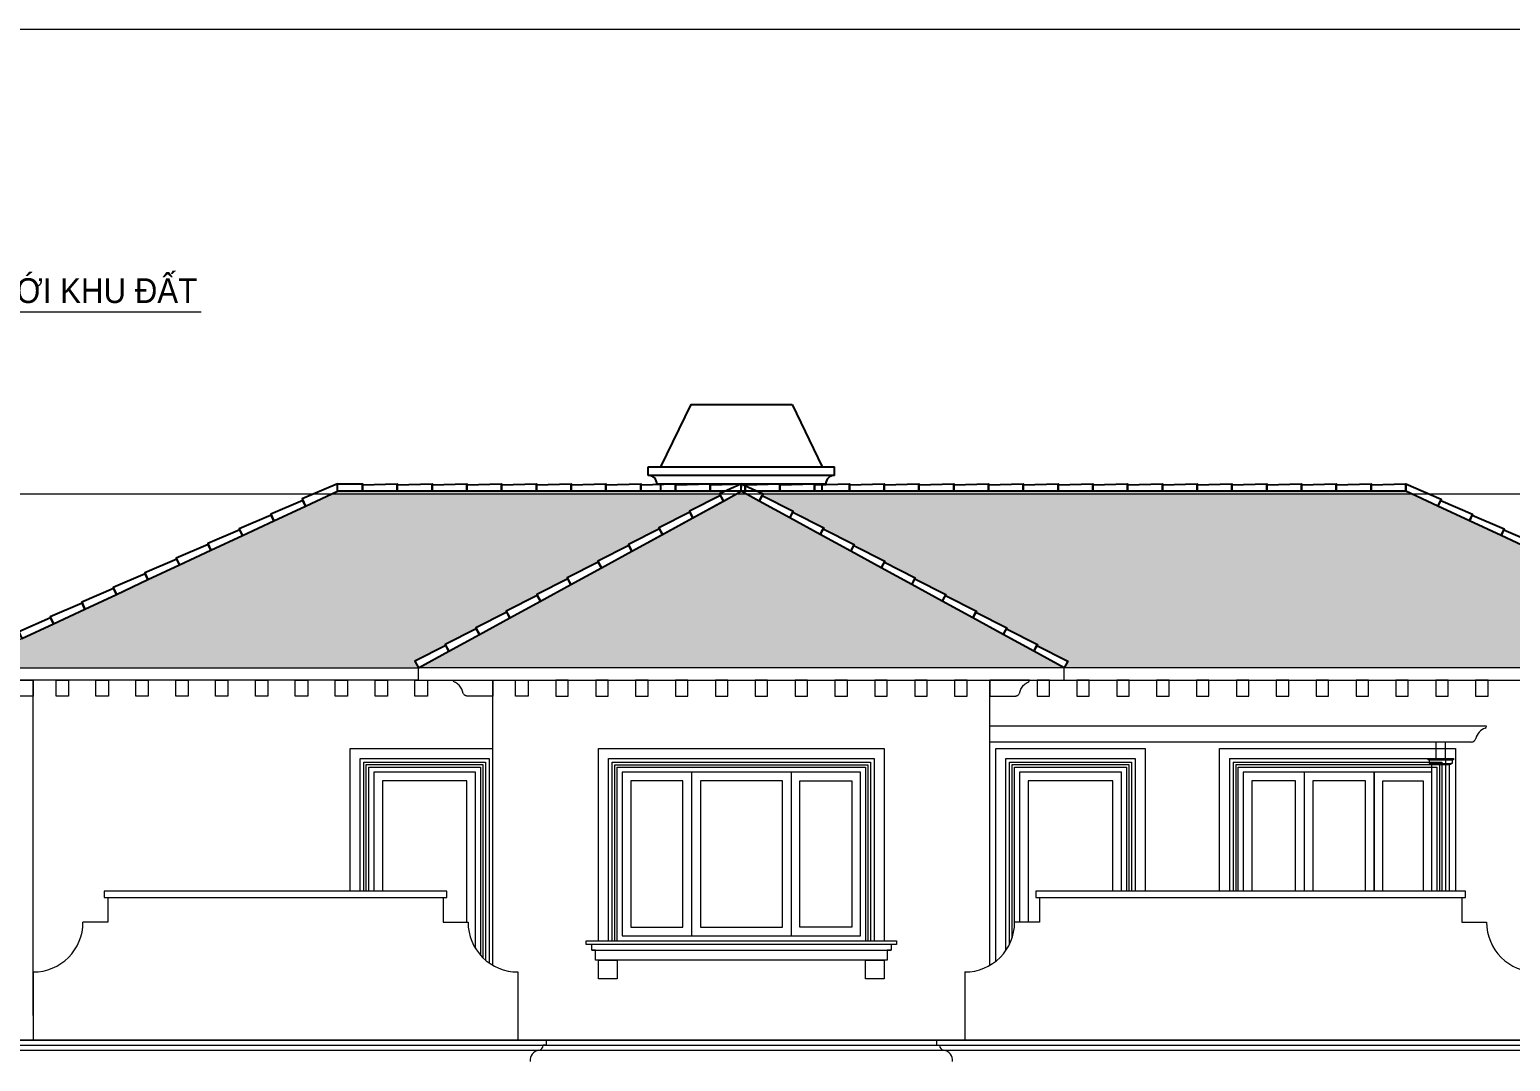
# Model space of a CAD drawing. Header units: millimetres. Extents: x 33748 to 451939, y -263262 to 62681.
# Drawn here: x 283025 to 294947, y -238633 to -230322 of the extents above; entities that cross this region are included whole.
import ezdxf

# ---------------------------------------------------------------- set-up
doc = ezdxf.new("R2010")
doc.units = ezdxf.units.MM
doc.linetypes.add('CENTER', pattern=[50.8, 31.75, -6.35, 6.35, -6.35])
doc.layers.get('Defpoints').update_dxf_attribs({"color": 202, "lineweight": 13})
for name, color, linetype, lineweight in [('-CENTER', 143, 'CENTER', 13), ('-DOOR', 137, 'Continuous', 9), ('-FURNITURE', 46, 'Continuous', 9), ('-HATCH', 8, 'Continuous', 5), ('-LINE1', 7, 'Continuous', 18), ('-TEXT', 7, 'Continuous', 15), ('A72', 9, 'Continuous', 5)]:
    doc.layers.add(name, color=color, linetype=linetype, lineweight=lineweight)
for name, color, linetype in [('-HATCH CONCRETE', 54, 'Continuous'), ('1-NETMANH', 8, 'Continuous'), ('13. NET HATCH', 252, 'Continuous')]:
    doc.layers.add(name, color=color, linetype=linetype)
doc.styles.add('X-5M-DH-TUM1$0$AVANTH', font='arial.ttf', dxfattribs={"width": 0.9})
doc.styles.add('X-ALL-SECTION$0$ROMANS', font='arial.ttf')
doc.dimstyles.new('X-ALL-SECTION$0$ARROWS', dxfattribs={"dimscale": 100, "dimtxt": 2, "dimasz": 1, "dimexe": 2, "dimexo": 5, "dimgap": 1, "dimtad": 1, "dimdec": 0, "dimzin": 0, "dimdsep": 46, "dimtxsty": 'X-ALL-SECTION$0$ROMANS', "dimblk": 'X-ALL-SECTION$0$ARROWS', "dimcen": 0, "dimclrd": 256, "dimclre": 256, "dimclrt": 256, "dimazin": 0, "dimtfac": 0.5, "dimtdec": 0, "dimtofl": 0, "dimtmove": 2, "dimatfit": 3, "dimldrblk": 'X-ALL-SECTION$0$ARROWS', "dimfxl": 1, "dimtolj": 1, "dimtzin": 0, "dimlwd": -1, "dimlwe": -1, "dimarcsym": 0})

# ---------------------------------------------------------------- blocks, each defined once
blk = doc.blocks.new('X-ALL-SECTION$0$ARROWS')
blk.add_line((-1, 0), (0, 0))
at = {"const_width": 0.35}
blk.add_lwpolyline([(-1, -1), (0, 0), (-1, 1)], dxfattribs=at)

msp = doc.modelspace()

# ---------------------------------------------------------------- hatches: boundary and pattern name
at = {"layer": '13. NET HATCH'}
h = msp.add_hatch(dxfattribs=at)
h.set_pattern_fill('N-ONG-01', color=256, scale=200)
h.set_pattern_definition([(274.9697, (292020.628, -235262.424), (-199.9982614, 2400.00021), [184.6944, -4432.6642]), (180, (292036.63, -235446.42), (-200, -200), [16, -184]), (0, (291836.63, -235462.42), (200, 200), [56, -144]), (90, (291892.63, -235462.42), (-200, 200), [20, -180]), (270, (292020.63, -235442.42), (200, -200), [20, -180]), (0, (292020.63, -235462.42), (200, 200), [16, -184]), (0, (291836.63, -235446.42), (200, 200), [40, -160]), (85.0303, (291876.628, -235446.424), (199.9982614, 2400.00021), [184.6944, -4432.6642]), (52.6961, (291876.628, -235436.4244), (-2599.997178, -3400.0021483), [52.8016, -5227.35]), (18.4349, (291908.63, -235394.424), (400.0001, 199.9997), [50.5964, -581.859]), (341.5651, (291956.63, -235378.424), (-400.0001, 199.9997), [50.5964, -581.859]), (307.3039, (292004.628, -235394.4244), (2599.997178, -3400.0021483), [52.8016, -5227.35]), (20.2249, (291918.628, -235408.424), (-2199.999453, -800.001667), [40.497, -4009.1944]), (339.7751, (291956.628, -235394.424), (2199.999453, -800.001667), [40.497, -4009.1944]), (307.4054, (291994.628, -235408.424), (2000.0019905, -2599.998493), [42.8018, -4237.385]), (52.5946, (291892.628, -235442.424), (-2000.0019905, -2599.998493), [42.8018, -4237.385])])
h.paths.add_polyline_path([(288755.2, -234040.3), (286155.4, -235462.4), (291355.4, -235462.4)])
h.paths.add_polyline_path([(288628, -234040.3), (285504.9, -234040.3), (282455.1, -235462.4), (286155.4, -235462.4), (286135.7, -235405.7)])
h.paths.add_polyline_path([(294105.5, -234040.3), (288882.5, -234040.3), (291375.3, -235405.7), (291355.6, -235462.4), (297155.4, -235462.4)])

# ---------------------------------------------------------------- linework, layer by layer
at = {"layer": '-CENTER', "ltscale": 0.1}
for p, q in [((277637.2, -234062.3), (301055.1, -234062.3)), ((277637.2, -238462.4), (301055.1, -238462.4))]:
    msp.add_line(p, q, dxfattribs=at)
at = {"layer": '-DOOR', "lineweight": 9}
for p, q in [((287795.4, -236302.4), (287795.4, -237622.4)), ((292795.4, -236302.4), (292795.4, -237262.5))]:
    msp.add_line(p, q, dxfattribs=at)
for points in [[(286615.4, -237723.1), (286615.4, -236302.4), (285795.4, -236302.4), (285795.4, -237262.5)], [(286545.4, -237512.4), (286545.4, -236372.4), (285865.4, -236372.4), (285865.4, -237262.5)], [(289715.4, -237622.4), (289715.4, -236302.4), (287795.4, -236302.4), (287795.4, -237622.4), (289715.4, -237622.4)], [(288285.4, -237552.4), (288285.4, -236372.4), (287865.4, -236372.4), (287865.4, -237552.4), (288285.4, -237552.4)], [(288355.4, -236302.4), (288355.4, -237622.4)], [(289155.4, -236302.4), (289155.4, -237622.4)], [(289225.4, -237552.4), (289225.4, -236372.4), (289645.4, -236372.4), (289645.4, -237552.4), (289225.4, -237552.4)], [(291815.4, -237262.5), (291815.4, -236302.4), (290995.4, -236302.4), (290995.4, -237512.4)], [(291745.4, -237262.5), (291745.4, -236372.4), (291065.4, -236372.4), (291065.4, -237512.4)], [(294315.4, -237262.5), (294315.4, -236302.4), (292795.4, -236302.4), (292795.4, -237262.5)], [(293215.9, -237262.5), (293215.9, -236372.4), (292865.4, -236372.4), (292865.4, -237262.5)], [(293285.9, -236302.4), (293285.9, -237262.5)], [(293850.1, -236302.4), (293850.1, -237262.5)], [(293920.1, -237262.5), (293920.1, -236372.4), (294245.4, -236372.4), (294245.4, -237262.5)]]:
    msp.add_lwpolyline(points, dxfattribs=at)
msp.add_lwpolyline([(289085.4, -236372.4), (288425.4, -236372.4), (288425.4, -237552.4), (289085.4, -237552.4)], close=True, dxfattribs=at)
at = {"layer": '-DOOR'}
for points in [[(293850.1, -237262.5), (293850.1, -236302.4), (293285.9, -236302.4), (293285.9, -237262.5)], [(293780.1, -237262.5), (293780.1, -236372.4), (293355.9, -236372.4), (293355.9, -237262.5)]]:
    msp.add_lwpolyline(points, dxfattribs=at)
at = {"layer": '-FURNITURE'}
for p, q in [((294754.9, -235932.4), (290755.4, -235932.4)), ((294633.9, -236062.4), (290755.4, -236062.4)), ((294282.1, -236192.4), (294282.1, -236202.4)), ((294282.1, -236192.4), (294488.6, -236192.4)), ((294293.2, -236202.4), (294282.1, -236202.4)), ((294293.2, -236202.4), (294293.2, -236232.4)), ((294293.2, -236202.4), (294477.5, -236202.4)), ((294304.3, -236232.4), (294293.2, -236232.4)), ((294304.3, -236232.4), (294304.3, -236242.4)), ((294304.3, -236232.4), (294466.5, -236232.4)), ((294315.4, -236242.4), (294304.3, -236242.4)), ((294315.4, -237262.5), (294315.4, -236242.4)), ((294315.4, -236242.4), (294455.4, -236242.4)), ((294466.5, -236242.4), (294455.4, -236242.4)), ((294455.4, -237262.5), (294455.4, -236242.4)), ((294477.5, -236232.4), (294466.5, -236232.4)), ((294466.5, -236232.4), (294466.5, -236242.4)), ((294488.6, -236202.4), (294477.5, -236202.4)), ((294477.5, -236202.4), (294477.5, -236232.4)), ((294488.6, -236192.4), (294488.6, -236202.4))]:
    msp.add_line(p, q, dxfattribs=at)
msp.add_lwpolyline([(294425.4, -236192.4), (294425.4, -236062.4), (294345.4, -236062.4), (294345.4, -236192.4)], dxfattribs=at)
for centre, radius, start, end in [((294623.9, -236016.3), 47.2, 282.2357, 340.34516), ((294783.2, -236058.8), 117.9, 109.66075, 166.97358), ((294737.8, -235931.6), 17.2, 289.45855, 357.14313)]:
    msp.add_arc(centre, radius, start, end, dxfattribs=at)
at = {"layer": '-HATCH'}
for p, q in [((282455.1, -235462.4), (286155.4, -235462.4)), ((286155.4, -235562.4), (282455.1, -235562.4)), ((283055.1, -238262.4), (283055.1, -235562.4)), ((297155.4, -235462.4), (291355.4, -235462.4)), ((291355.4, -235562.4), (297155.4, -235562.4)), ((290005.4, -237692.4), (287505.4, -237692.4)), ((289960.4, -237692.4), (287550.4, -237692.4)), ((287550.4, -237737.4), (289960.4, -237737.4)), ((287580.4, -237737.4), (289930.4, -237737.4)), ((282825.3, -238502.4), (295360.1, -238502.4))]:
    msp.add_line(p, q, dxfattribs=at)
for points in [[(282455.1, -235462.4), (285504.9, -234040.3), (294105.5, -234040.3), (297155.4, -235462.4)], [(282735.1, -235562.4), (283055.1, -235562.4), (283055.1, -235690.4), (283054, -235690.4), (282850.6, -235690.4)], [(282886.2, -238542.4), (295324.2, -238542.4)]]:
    msp.add_lwpolyline(points, dxfattribs=at)
for points in [[(283238.1, -235690.4), (283238.1, -235562.4), (283338.1, -235562.4), (283338.1, -235690.4)], [(283559.1, -235690.4), (283559.1, -235562.4), (283659.1, -235562.4), (283659.1, -235690.4)], [(283880.2, -235690.4), (283880.2, -235562.4), (283980.2, -235562.4), (283980.2, -235690.4)], [(284201.2, -235690.4), (284201.2, -235562.4), (284301.2, -235562.4), (284301.2, -235690.4)], [(284522.2, -235690.4), (284522.2, -235562.4), (284622.2, -235562.4), (284622.2, -235690.4)], [(284843.3, -235690.4), (284843.3, -235562.4), (284943.3, -235562.4), (284943.3, -235690.4)], [(285164.3, -235690.4), (285164.3, -235562.4), (285264.3, -235562.4), (285264.3, -235690.4)], [(285485.3, -235690.4), (285485.3, -235562.4), (285585.3, -235562.4), (285585.3, -235690.4)], [(285806.4, -235690.4), (285806.4, -235562.4), (285906.4, -235562.4), (285906.4, -235690.4)], [(286127.4, -235690.4), (286127.4, -235562.4), (286227.4, -235562.4), (286227.4, -235690.4)], [(291235.7, -235690.4), (291235.7, -235562.4), (291135.7, -235562.4), (291135.7, -235690.4)], [(291556.8, -235690.4), (291556.8, -235562.4), (291456.8, -235562.4), (291456.8, -235690.4)], [(291877.8, -235690.4), (291877.8, -235562.4), (291777.8, -235562.4), (291777.8, -235690.4)], [(292198.8, -235690.4), (292198.8, -235562.4), (292098.8, -235562.4), (292098.8, -235690.4)], [(292519.9, -235690.4), (292519.9, -235562.4), (292419.9, -235562.4), (292419.9, -235690.4)], [(292840.9, -235690.4), (292840.9, -235562.4), (292740.9, -235562.4), (292740.9, -235690.4)], [(293162, -235690.4), (293162, -235562.4), (293062, -235562.4), (293062, -235690.4)], [(293483, -235690.4), (293483, -235562.4), (293383, -235562.4), (293383, -235690.4)], [(293804, -235690.4), (293804, -235562.4), (293704, -235562.4), (293704, -235690.4)], [(294125.1, -235690.4), (294125.1, -235562.4), (294025.1, -235562.4), (294025.1, -235690.4)], [(294446.1, -235690.4), (294446.1, -235562.4), (294346.1, -235562.4), (294346.1, -235690.4)], [(294767.1, -235690.4), (294767.1, -235562.4), (294667.1, -235562.4), (294667.1, -235690.4)]]:
    msp.add_lwpolyline(points, close=True, dxfattribs=at)
at = {"layer": '-HATCH CONCRETE'}
for points in [[(285504.9, -234040.3), (285504.9, -233981.2), (285218.5, -234100.8), (285246.5, -234160.8)], [(285705.5, -234040.3), (285705.5, -233988.3), (285985.5, -233980.3), (285985.5, -234040.3)], [(285985.5, -234040.3), (285985.5, -233988.3), (286265.5, -233980.3), (286265.5, -234040.3)], [(286265.5, -234040.3), (286265.5, -233988.3), (286545.5, -233980.3), (286545.5, -234040.3)], [(286545.5, -234040.3), (286545.5, -233988.3), (286825.5, -233980.3), (286825.5, -234040.3)], [(286825.5, -234040.3), (286825.5, -233988.3), (287105.5, -233980.3), (287105.5, -234040.3)], [(287105.5, -234040.3), (287105.5, -233988.3), (287385.5, -233980.3), (287385.5, -234040.3)], [(287385.5, -234040.3), (287385.5, -233988.3), (287665.5, -233980.3), (287665.5, -234040.3)], [(287665.5, -234040.3), (287665.5, -233988.3), (287945.5, -233980.3), (287945.5, -234040.3)], [(287945.5, -234040.3), (287945.5, -233988.3), (288225.5, -233980.3), (288225.5, -234040.3)], [(288225.5, -234040.3), (288225.5, -233988.3), (288505.5, -233980.3), (288505.5, -234040.3)], [(288505.5, -234040.3), (288505.5, -233988.3), (288785.5, -233980.3), (288785.5, -234040.3)], [(288755.2, -234040.3), (288756.9, -233981.2), (288580.4, -234062.1), (288611.5, -234118.9)], [(288755.2, -234040.3), (288753.5, -233981.2), (288930.1, -234062.1), (288899, -234118.9)], [(288785.5, -234040.3), (288785.5, -233988.3), (289065.5, -233980.3), (289065.5, -234040.3)], [(289065.5, -234040.3), (289065.5, -233988.3), (289345.5, -233980.3), (289345.5, -234040.3)], [(289345.5, -234040.3), (289345.5, -233988.3), (289625.5, -233980.3), (289625.5, -234040.3)], [(289625.5, -234040.3), (289625.5, -233988.3), (289905.5, -233980.3), (289905.5, -234040.3)], [(289905.5, -234040.3), (289905.5, -233988.3), (290185.5, -233980.3), (290185.5, -234040.3)], [(290185.5, -234040.3), (290185.5, -233988.3), (290465.5, -233980.3), (290465.5, -234040.3)], [(290465.5, -234040.3), (290465.5, -233988.3), (290745.5, -233980.3), (290745.5, -234040.3)], [(290745.5, -234040.3), (290745.5, -233988.3), (291025.5, -233980.3), (291025.5, -234040.3)], [(291025.5, -234040.3), (291025.5, -233988.3), (291305.5, -233980.3), (291305.5, -234040.3)], [(291305.5, -234040.3), (291305.5, -233988.3), (291585.5, -233980.3), (291585.5, -234040.3)], [(291585.5, -234040.3), (291585.5, -233988.3), (291865.5, -233980.3), (291865.5, -234040.3)], [(291865.5, -234040.3), (291865.5, -233988.3), (292145.5, -233980.3), (292145.5, -234040.3)], [(292145.5, -234040.3), (292145.5, -233988.3), (292425.5, -233980.3), (292425.5, -234040.3)], [(292425.5, -234040.3), (292425.5, -233988.3), (292705.5, -233980.3), (292705.5, -234040.3)], [(292705.5, -234040.3), (292705.5, -233988.3), (292985.5, -233980.3), (292985.5, -234040.3)], [(292985.5, -234040.3), (292985.5, -233988.3), (293265.5, -233980.3), (293265.5, -234040.3)], [(293265.5, -234040.3), (293265.5, -233988.3), (293545.5, -233980.3), (293545.5, -234040.3)], [(293545.5, -234040.3), (293545.5, -233988.3), (293825.5, -233980.3), (293825.5, -234040.3)], [(293825.5, -234040.3), (293825.5, -233988.3), (294105.5, -233980.3), (294105.5, -234040.3)], [(294105.5, -234040.3), (294105.5, -233981.2), (294390.7, -234103.5), (294363.9, -234160.8)], [(285246.5, -234160.8), (285224.5, -234113.6), (284967.4, -234224.7), (284992.7, -234279.1)], [(288611.5, -234118.9), (288586.5, -234073.3), (288337, -234200.7), (288365.8, -234253.3)], [(288899, -234118.9), (288924, -234073.3), (289173.5, -234200.6), (289144.7, -234253.3)], [(294363.9, -234160.8), (294385.9, -234113.6), (294643.1, -234224.7), (294617.7, -234279.1)], [(284992.7, -234279.1), (284970.7, -234232), (284713.6, -234343), (284738.9, -234397.4)], [(288365.8, -234253.3), (288340.9, -234207.7), (288091.4, -234335.1), (288120.2, -234387.7)], [(289144.7, -234253.3), (289169.6, -234207.6), (289419.1, -234335), (289390.3, -234387.6)], [(294617.7, -234279.1), (294639.7, -234232), (294896.8, -234343), (294871.5, -234397.4)], [(284738.9, -234397.4), (284717, -234350.3), (284459.8, -234461.4), (284485.2, -234515.8)], [(288120.2, -234387.7), (288095.2, -234342.1), (287845.7, -234469.4), (287874.5, -234522.1)], [(289390.3, -234387.6), (289415.3, -234342), (289664.8, -234469.3), (289636, -234522)], [(294871.5, -234397.4), (294893.4, -234350.3), (295150.6, -234461.4), (295125.2, -234515.8)], [(284485.2, -234515.8), (284463.2, -234468.6), (284206.1, -234579.7), (284231.4, -234634.1)], [(287874.5, -234522.1), (287849.6, -234476.5), (287600.1, -234603.8), (287628.9, -234656.5)], [(289636, -234522), (289660.9, -234476.3), (289910.4, -234603.7), (289881.7, -234656.3)], [(284231.4, -234634.1), (284209.4, -234587), (283952.3, -234698), (283977.6, -234752.4)], [(287628.9, -234656.5), (287603.9, -234610.8), (287354.4, -234738.2), (287383.2, -234790.8)], [(289881.7, -234656.3), (289906.6, -234610.7), (290156.1, -234738), (290127.3, -234790.7)], [(283977.6, -234752.4), (283955.7, -234705.3), (283698.5, -234816.4), (283723.9, -234870.8)], [(283723.9, -234870.8), (283701.9, -234823.6), (283444.8, -234934.7), (283470.1, -234989.1)], [(287383.2, -234790.8), (287358.3, -234745.2), (287108.8, -234872.6), (287137.6, -234925.2)], [(290127.3, -234790.7), (290152.3, -234745), (290401.8, -234872.4), (290373, -234925)], [(283470.1, -234989.1), (283448.1, -234942), (283191, -235053), (283216.4, -235107.4)], [(287137.6, -234925.2), (287112.6, -234879.6), (286863.2, -235007), (286891.9, -235059.6)], [(290373, -234925), (290397.9, -234879.4), (290647.4, -235006.7), (290618.6, -235059.4)], [(283216.4, -235107.4), (283194.4, -235060.3), (282937.2, -235171.4), (282962.6, -235225.8)], [(286891.9, -235059.6), (286867, -235014), (286617.5, -235141.4), (286646.3, -235194)], [(290618.6, -235059.4), (290643.6, -235013.7), (290893.1, -235141.1), (290864.3, -235193.7)], [(286646.3, -235194), (286621.3, -235148.4), (286371.9, -235275.7), (286400.7, -235328.4)], [(290864.3, -235193.7), (290889.3, -235148.1), (291138.8, -235275.4), (291110, -235328.1)], [(286400.7, -235328.4), (286375.7, -235282.8), (286126.2, -235410.1), (286155, -235462.8)], [(291110, -235328.1), (291134.9, -235282.4), (291384.4, -235409.8), (291355.6, -235462.4)]]:
    msp.add_lwpolyline(points, close=True, dxfattribs=at)
msp.add_lwpolyline([(285504.9, -233981.2), (285705.5, -233980.3), (285705.5, -234040.3), (285504.9, -234040.3), (285504.9, -233981.2)], dxfattribs=at)
at = {"layer": '-LINE1'}
for p, q in [((288755.2, -234040.3), (286155.4, -235462.4)), ((288755.5, -234040.3), (291355.4, -235462.4)), ((286755.4, -237858.8), (286755.4, -235562.4)), ((290755.4, -237858.8), (290755.4, -235562.4)), ((283655.1, -237312.5), (283655.1, -237512.4)), ((286355.4, -237312.5), (286355.4, -237512.4)), ((291155.4, -237312.5), (291155.4, -237512.4)), ((294555.4, -237312.5), (294555.4, -237512.4)), ((283655.1, -237512.4), (283455.1, -237512.4)), ((286355.4, -237512.4), (286555.4, -237512.4)), ((291155.4, -237512.4), (290955.4, -237512.4)), ((294555.4, -237512.4), (294755.4, -237512.4)), ((283055.1, -237912.4), (283055.1, -238462.4)), ((286955.4, -237912.4), (286955.4, -238462.4)), ((290555.4, -237912.4), (290555.4, -238462.4)), ((295385.1, -238462.4), (282825.3, -238462.4)), ((290325.6, -238462.4), (290325.6, -238502.4)), ((290325.6, -238502.4), (290350.6, -238502.4))]:
    msp.add_line(p, q, dxfattribs=at)
at = {"layer": '-LINE1', "lineweight": 20}
for p, q in [((291355.1, -235462.4), (286155.4, -235462.4)), ((286155.4, -235562.4), (286155.4, -235462.4)), ((286155.4, -235562.4), (291355.1, -235562.4)), ((291355.4, -235562.4), (291355.4, -235462.4)), ((287185.1, -238502.4), (287160.1, -238502.4)), ((287185.1, -238462.4), (287185.1, -238502.4))]:
    msp.add_line(p, q, dxfattribs=at)
at = {"layer": '-LINE1'}
for points in [[(286542.1, -235689.4), (286537.9, -235688.2), (286533.8, -235686.5), (286529.9, -235684.3), (286526.3, -235681.7), (286523.1, -235678.7), (286520.2, -235675.4), (286517.7, -235671.7), (286515.6, -235667.8), (286514, -235663.7), (286512.8, -235659.4), (286510.6, -235650.5), (286507.7, -235641.7), (286504.1, -235633.3), (286499.8, -235625.1), (286494.9, -235617.4), (286489.3, -235610), (286483.2, -235603.1), (286476.6, -235596.7), (286469.5, -235590.9), (286461.9, -235585.7), (286453.9, -235581.1), (286445.6, -235577.1), (286444.2, -235576.4), (286442.9, -235575.6), (286441.6, -235574.7), (286440.4, -235573.6), (286439.4, -235572.5), (286438.4, -235571.2), (286437.6, -235569.9), (286436.8, -235568.5), (286436.3, -235567), (286435.8, -235565.5), (286435.5, -235564), (286435.4, -235562.4), (286755.4, -235562.4), (286755.4, -235690.4), (286754.3, -235690.4), (286550.9, -235690.4), (286546.5, -235690.2)], [(286938.4, -235690.4), (286938.4, -235562.4), (287038.4, -235562.4), (287038.4, -235690.4)], [(287362, -235690.4), (287362, -235562.4), (287262, -235562.4), (287262, -235690.4)], [(287683, -235690.4), (287683, -235562.4), (287583, -235562.4), (287583, -235690.4)], [(288004, -235690.4), (288004, -235562.4), (287904, -235562.4), (287904, -235690.4)], [(288325.1, -235690.4), (288325.1, -235562.4), (288225.1, -235562.4), (288225.1, -235690.4)], [(288646.1, -235690.4), (288646.1, -235562.4), (288546.1, -235562.4), (288546.1, -235690.4)], [(288967.1, -235690.4), (288967.1, -235562.4), (288867.1, -235562.4), (288867.1, -235690.4)], [(289288.2, -235690.4), (289288.2, -235562.4), (289188.2, -235562.4), (289188.2, -235690.4)], [(289609.2, -235690.4), (289609.2, -235562.4), (289509.2, -235562.4), (289509.2, -235690.4)], [(289930.2, -235690.4), (289930.2, -235562.4), (289830.2, -235562.4), (289830.2, -235690.4)], [(290251.3, -235690.4), (290251.3, -235562.4), (290151.3, -235562.4), (290151.3, -235690.4)], [(290572.3, -235690.4), (290572.3, -235562.4), (290472.3, -235562.4), (290472.3, -235690.4)], [(290968.6, -235689.4), (290972.9, -235688.2), (290976.9, -235686.5), (290980.8, -235684.3), (290984.4, -235681.7), (290987.7, -235678.7), (290990.6, -235675.4), (290993.1, -235671.7), (290995.1, -235667.8), (290996.8, -235663.7), (290997.9, -235659.4), (291000.1, -235650.5), (291003, -235641.7), (291006.7, -235633.3), (291010.9, -235625.1), (291015.9, -235617.4), (291021.4, -235610), (291027.5, -235603.1), (291034.1, -235596.7), (291041.3, -235590.9), (291048.8, -235585.7), (291056.8, -235581.1), (291065.1, -235577.1), (291066.5, -235576.4), (291067.9, -235575.6), (291069.1, -235574.7), (291070.3, -235573.6), (291071.4, -235572.5), (291072.3, -235571.2), (291073.2, -235569.9), (291073.9, -235568.5), (291074.5, -235567), (291074.9, -235565.5), (291075.2, -235564), (291075.4, -235562.4), (290755.4, -235562.4), (290755.4, -235690.4), (290756.4, -235690.4), (290959.8, -235690.4), (290964.3, -235690.2)], [(283625.1, -237312.5), (286385.4, -237312.5), (286385.4, -237262.5), (283625.1, -237262.5)], [(291125.4, -237312.5), (294585.4, -237312.5), (294585.4, -237262.5), (291125.4, -237262.5)]]:
    msp.add_lwpolyline(points, close=True, dxfattribs=at)
at = {"layer": '-LINE1', "lineweight": 20}
for points in [[(285605.4, -237262.5), (285605.4, -236112.4), (286755.4, -236112.4)], [(287605.4, -237662.4), (287605.4, -236112.4), (289905.4, -236112.4), (289905.4, -237662.4)], [(290805.4, -237824.7), (290805.4, -236112.4), (292005.4, -236112.4), (292005.4, -237262.5)], [(292605.4, -237262.5), (292605.4, -236112.4), (294505.4, -236112.4), (294505.4, -237262.5)], [(285755.4, -237262.5), (285755.4, -236262.4), (286655.4, -236262.4), (286655.4, -237777)], [(287755.4, -237662.4), (287755.4, -236262.4), (289755.4, -236262.4), (289755.4, -237662.4)], [(290955.4, -237512.4), (290955.4, -236262.4), (291855.4, -236262.4), (291855.4, -237262.5)], [(292755.4, -237262.5), (292755.4, -236262.4), (294355.4, -236262.4), (294355.4, -237262.5)], [(287505.4, -237662.4), (290005.4, -237662.4), (290005.4, -237692.4), (289960.4, -237692.4), (289960.4, -237737.4), (289930.4, -237737.4), (289930.4, -237817.4), (287580.4, -237817.4), (287580.4, -237737.4), (287550.4, -237737.4), (287550.4, -237692.4), (287505.4, -237692.4), (287505.4, -237662.4)]]:
    msp.add_lwpolyline(points, dxfattribs=at)
for points in [[(287605.4, -237817.4), (287755.4, -237817.4), (287755.4, -237968.5), (287605.4, -237968.5)], [(289755.4, -237817.4), (289905.4, -237817.4), (289905.4, -237967.5), (289755.4, -237967.5)]]:
    msp.add_lwpolyline(points, close=True, dxfattribs=at)
at = {"layer": '-LINE1'}
for centre, radius, start, end in [((283055.1, -237512.4), 400, 269.99996, 0.00001), ((286955.4, -237512.4), 400, 179.99999, 270.00004), ((290555.4, -237512.4), 400, 269.99996, 0.00001), ((295155.4, -237512.4), 400, 179.99999, 270.00004), ((290389.8, -238503.4), 39.1, 178.52391, 265.24593), ((290372.3, -238624.3), 83.1, 354.22476, 80.14552)]:
    msp.add_arc(centre, radius, start, end, dxfattribs=at)
at = {"layer": '-LINE1', "lineweight": 20}
for centre, radius, start, end in [((287138.4, -238624.3), 83.1, 99.85448, 185.77524), ((287121, -238503.4), 39.1, 274.75407, 1.47609)]:
    msp.add_arc(centre, radius, start, end, dxfattribs=at)
at = {"layer": '1-NETMANH', "lineweight": 20}
for p, q in [((292685.4, -236192.4), (294425.4, -236192.4)), ((292685.4, -236192.4), (292685.4, -237262.5)), ((292715.4, -236222.4), (294395.4, -236222.4)), ((292715.4, -236222.4), (292715.4, -237262.5)), ((292735.4, -236242.4), (294375.4, -236242.4)), ((292735.4, -236242.4), (292735.4, -237262.5)), ((294375.4, -236242.4), (294375.4, -237262.5)), ((294395.4, -236222.4), (294395.4, -237262.5)), ((294425.4, -236192.4), (294425.4, -237262.5))]:
    msp.add_line(p, q, dxfattribs=at)
for points in [[(285685.4, -237262.5), (285685.4, -236192.4), (286725.4, -236192.4), (286725.4, -237839.7)], [(285715.4, -237262.5), (285715.4, -236222.4), (286695.4, -236222.4), (286695.4, -237816.4)], [(285735.4, -237262.5), (285735.4, -236242.4), (286675.4, -236242.4), (286675.4, -237798.1)], [(287685.4, -237662.4), (287685.4, -236192.4), (289825.4, -236192.4), (289825.4, -237662.4)], [(287716.4, -237662.4), (287716.4, -236223.5), (289794.3, -236223.5), (289794.3, -237662.4)], [(287736.4, -237662.4), (287736.4, -236243.5), (289774.3, -236243.5), (289774.3, -237662.4)], [(290885.4, -237738.5), (290885.4, -236192.4), (291925.4, -236192.4), (291925.4, -237262.5)], [(290915.4, -237686.8), (290915.4, -236222.4), (291895.4, -236222.4), (291895.4, -237262.5)], [(290935.4, -237637.3), (290935.4, -236242.4), (291875.4, -236242.4), (291875.4, -237262.5)]]:
    msp.add_lwpolyline(points, dxfattribs=at)
at = {"layer": '13. NET HATCH'}
for p, q in [((288347.4, -233342.6), (288105.4, -233842.6)), ((288347.4, -233342.6), (289163.4, -233342.6)), ((289163.4, -233342.6), (289405.4, -233842.6)), ((288005.4, -233912.6), (288005.4, -233842.6)), ((288005.4, -233842.6), (289505.4, -233842.6)), ((289505.4, -233912.6), (289505.4, -233842.6)), ((289505.4, -233912.6), (288005.4, -233912.6)), ((289435.4, -233982.6), (288075.4, -233982.6)), ((288105.4, -233982.6), (288105.4, -234042.6)), ((289405.4, -234042.6), (289405.4, -233982.6))]:
    msp.add_line(p, q, dxfattribs=at)
for centre, start, end in [((288005.4, -233982.6), 0, 90), ((289505.4, -233982.6), 90, 180)]:
    msp.add_arc(centre, 70, start, end, dxfattribs=at)
at = {"layer": 'Defpoints'}
msp.add_lwpolyline([(273947.2, -252596.8), (305447.2, -252596.8), (305447.2, -230321.8), (273947.2, -230321.8)], close=True, dxfattribs=at)

# ---------------------------------------------------------------- texts
at = {"layer": '-TEXT', "color": 2, "style": 'X-5M-DH-TUM1$0$AVANTH', "width": 0.9}
msp.add_text('RANH GIỚI KHU ĐẤT', height=200, dxfattribs=at).set_placement((281868.3, -232524.3))

# ---------------------------------------------------------------- leaders
at = {"layer": 'A72'}
msp.add_leader([(281055.1, -232594.3), (284406.1, -232594.3)], dimstyle='X-ALL-SECTION$0$ARROWS', override={"dimasz": 2, "dimtad": 0}, dxfattribs=at)

doc.saveas('drawing.dxf')
